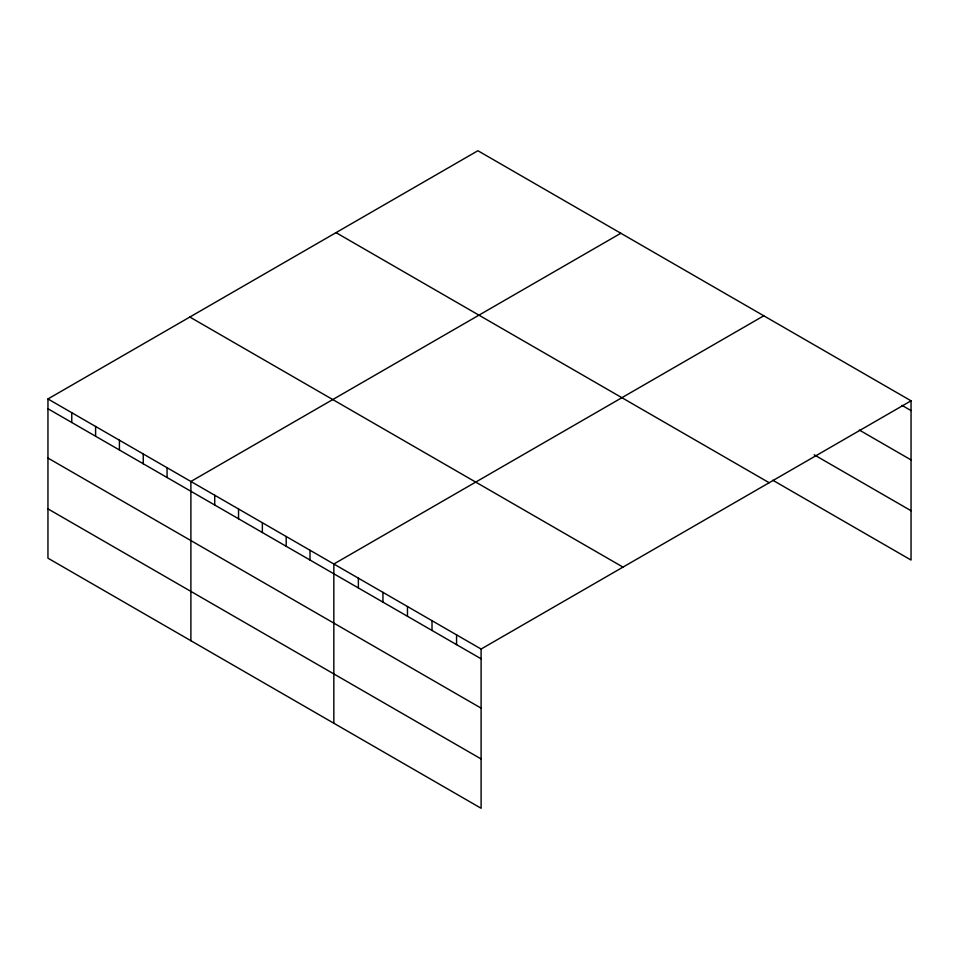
<?xml version="1.0" encoding="UTF-8"?>
<svg xmlns="http://www.w3.org/2000/svg" width="959" height="959" viewBox="0 0 959 959"><rect width="100%" height="100%" fill="white"/><g stroke="black" fill="none" stroke-linecap="round" stroke-linejoin="round"><path stroke-width="1.44" d="M47.95 398.956L481.106 649.039L481.106 808.269L47.95 558.186L47.95 398.956L477.894 150.731L911.05 400.814L911.05 560.044L772.822 480.243M620.833 233.253L190.889 481.478L190.889 640.72M763.772 315.787L333.84 564.012L333.84 723.242M481.106 649.039L911.05 400.814M902.011 405.369L911.05 410.584M859.372 430.076L911.05 459.912M814.155 454.782L911.05 510.727M336.01 232.641L769.166 482.725M189.834 317.045L622.99 567.117M47.95 408.738L481.106 658.809M47.95 458.054L481.106 708.138M47.95 508.869L481.106 758.953M456.568 634.87L456.568 644.64M432.018 620.689L432.018 630.471M407.467 606.52L407.467 616.301M382.929 592.35L382.929 602.132M358.378 578.181L358.378 587.963M310.009 550.25L310.009 560.032M286.19 536.501L286.19 546.282M262.358 522.751L262.358 532.521M238.539 508.989L238.539 518.771M214.72 495.24L214.72 505.009M167.07 467.728L167.07 477.51M143.251 453.979L143.251 463.748M119.419 440.217L119.419 449.999M95.6 426.467L95.6 436.237M71.769 412.706L71.769 422.487"/></g></svg>
